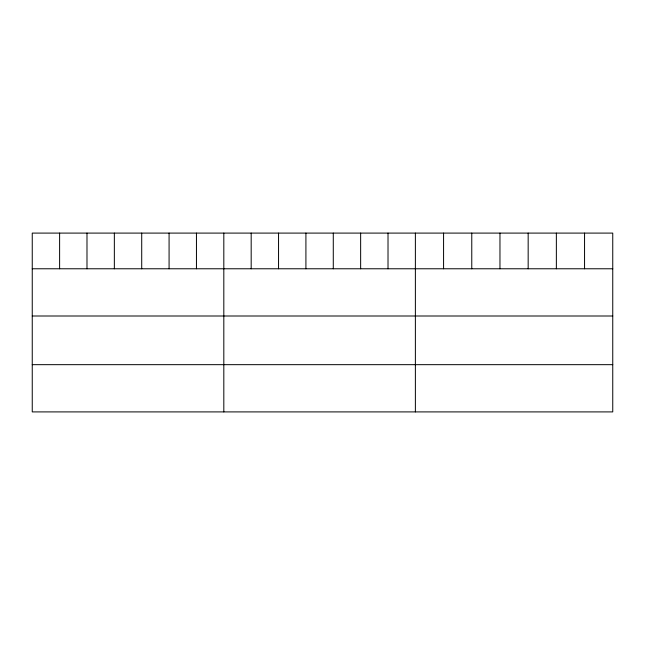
<?xml version="1.0" encoding="UTF-8"?>
<svg xmlns="http://www.w3.org/2000/svg" width="645" height="645" viewBox="0 0 645 645"><rect width="100%" height="100%" fill="white"/><g stroke="black" fill="none" stroke-linecap="round" stroke-linejoin="round"><path stroke-width="0.97" d="M612.75 268.772L612.75 411.905L32.25 411.905L32.25 233.095L612.75 233.095L612.75 268.772L32.25 268.772M32.25 316.002L612.75 316.002M32.25 364.667L612.75 364.667M584.555 233.095L584.555 268.772M556.361 233.095L556.361 268.772M528.166 233.095L528.166 268.772M499.964 233.095L499.964 268.772M471.769 233.095L471.769 268.772M443.575 233.095L443.575 268.772M415.38 233.095L415.38 411.905M388.016 233.095L388.016 268.772M360.644 233.095L360.644 268.772M333.28 233.095L333.28 268.772M305.915 233.095L305.915 268.772M278.551 233.095L278.551 268.772M251.179 233.095L251.179 268.772M223.815 233.095L223.815 411.905M196.451 233.095L196.451 268.772M169.079 233.095L169.079 268.772M141.715 233.095L141.715 268.772M114.35 233.095L114.35 268.772M86.986 233.095L86.986 268.772M59.614 233.095L59.614 268.772"/></g></svg>
